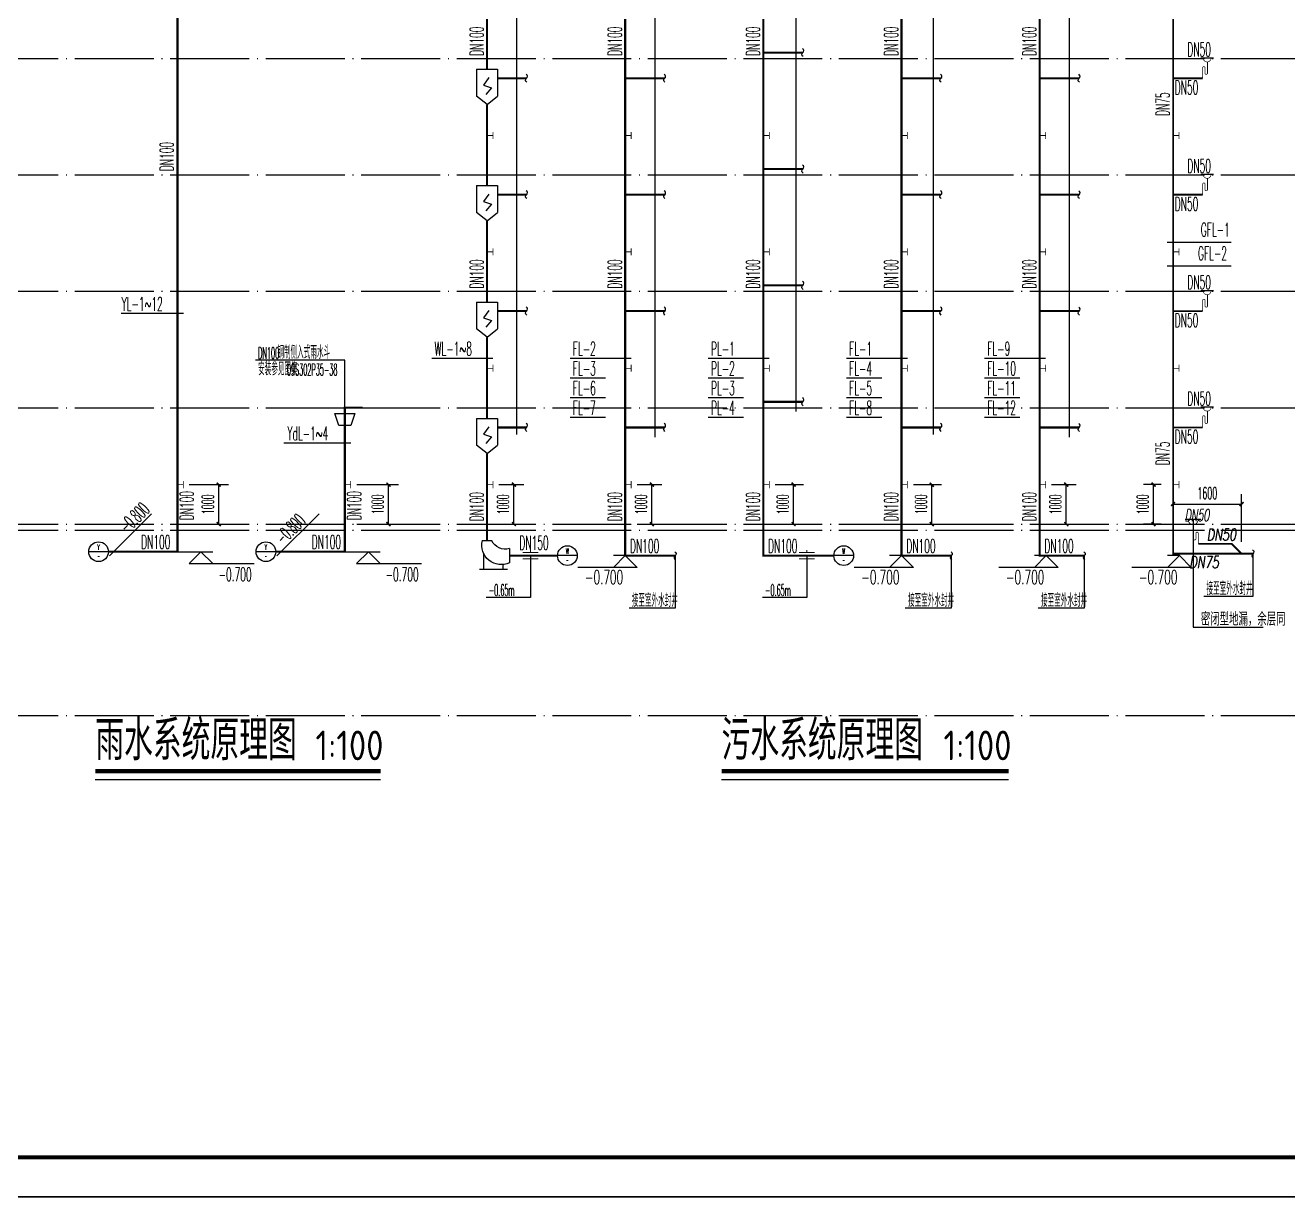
# Model space of a CAD drawing. Extents: x 27938 to 1507990, y 110129 to 923079.
# Drawn here: x 1232843 to 1264829, y 644286 to 673981 of the extents above; entities that cross this region are included whole.
import ezdxf
from ezdxf.enums import TextEntityAlignment as Align

# ---------------------------------------------------------------- set-up
doc = ezdxf.new("R2010")
doc.units = 0
doc.header["$LTSCALE"] = 1000
doc.header["$MEASUREMENT"] = 0
doc.linetypes.add('DOTE', pattern=[2.42, 2, -0.2, 0.02, -0.2])
for name, color, linetype in [('-TEXT', 3, 'Continuous'), ('DIM_SYMB', 3, 'Continuous'), ('DIM_废水', 31, 'Continuous'), ('DIM_污水', 2, 'Continuous'), ('DIM_消防', 3, 'Continuous'), ('DIM_管井排水', 5, 'Continuous'), ('DIM_阳台', 3, 'Continuous'), ('DIM_雨水', 4, 'Continuous'), ('EQUIP_污水', 7, 'Continuous'), ('EQUIP_管井排水', 7, 'Continuous'), ('PIPE-废水', 31, 'TG_F'), ('PIPE-污水', 2, 'W'), ('PIPE-管井排水', 210, 'GF'), ('PIPE-雨水', 4, 'TG_Y'), ('PIPE-餐饮排水', 41, 'P'), ('TEXT_污水', 7, 'Continuous'), ('TWT', 7, 'Continuous'), ('TWT_DIM', 3, 'Continuous'), ('TWT_ELEV', 3, 'Continuous'), ('TWT_LEAD', 3, 'Continuous'), ('TWT_TITLE', 7, 'Continuous'), ('VALVE_污水', 7, 'Continuous'), ('VPIPE_DIM', 3, 'Continuous'), ('WELL_污水', 2, 'Continuous'), ('WELL_雨水', 4, 'Continuous'), ('图框', 140, 'Continuous'), ('污水', 3, 'Continuous')]:
    doc.layers.add(name, color=color, linetype=linetype)
doc.styles.add('_TCH_DIM_T3', font='SIMPLEX.shx', dxfattribs={"width": 0.494118, "bigfont": 'GBCBIG.shx'})
doc.styles.add('_TWT_DIM_ELE', font='SIMPLEX.shx', dxfattribs={"width": 0.7, "oblique": 9, "height": 3, "bigfont": 'aadri.shx'})
doc.styles.add('_TWT_SERIAL', font='SIMPLEX', dxfattribs={"width": 0.8, "height": 3.5, "bigfont": 'HZTXT'})
doc.styles.add('ASC', font='simplex.shx', dxfattribs={"width": 0.75, "bigfont": 'aadri.shx'})
doc.styles.add('DIM_FONT_T3', font='SIMPLEX', dxfattribs={"width": 0.705882, "bigfont": 'GBCBIG'})
doc.styles.add('HZ', font='txt', dxfattribs={"bigfont": 'hztxt'})
doc.styles.add('HZTXT2', font='simplex.shx', dxfattribs={"width": 0.8, "bigfont": 'aadri.shx'})
doc.styles.get("Standard").update_dxf_attribs({"font": 'gbenor.shx', "bigfont": 'gbcbig.shx'})
doc.styles.add('TG_LINETYPE', font='SIMPLEX', dxfattribs={"width": 0.8, "height": 3, "bigfont": 'HZTXT'})
doc.linetypes.add('GF', pattern='A,3,-0.2,["GF",Standard,S=0.25,R=0,X=-0.1,Y=-0.115],-0.35', length=3.55)
doc.linetypes.add('P', pattern='A,3,-0.2,["P",Standard,S=0.25,R=0,X=-0.1,Y=-0.115],-0.2', length=3.4)
doc.linetypes.add('TG_F', pattern='A,2,-0.3,["F",TG_LINETYPE,S=0.1,R=0,X=-0.23,Y=-0.15],0', length=2.3)
doc.linetypes.add('TG_Y', pattern='A,2,-0.229,["Y",TG_LINETYPE,S=0.1,R=0,X=-0.229,Y=-0.15],0', length=2.229)
doc.linetypes.add('W', pattern='A,3,-0.2,["W",Standard,S=0.25,R=0,X=-0.1,Y=-0.115],-0.2', length=3.4)
doc.dimstyles.new('_TWT_ARCH&&100', dxfattribs={"dimtxt": 297.5, "dimasz": 100, "dimexe": 250, "dimexo": 300, "dimgap": 126.25, "dimtad": 1, "dimdec": 0, "dimzin": 0, "dimdsep": 46, "dimtxsty": '_TCH_DIM_T3', "dimblk": 'ARCHTICK', "dimcen": 0.09, "dimclrt": 7, "dimazin": 2, "dimtfac": 1, "dimtdec": 0, "dimtix": 1, "dimtmove": 2, "dimatfit": 3, "dimfxl": 1, "dimtolj": 1, "dimtzin": 0, "dimarcsym": 0})

# ---------------------------------------------------------------- blocks, each defined once
blk = doc.blocks.new('$ATTACHMENT$00000066')
blk.add_line((-212, 500), (188, 500))
at = {"const_width": 20}
blk.add_lwpolyline([(-134, 500, 1.067664), (116, 500)], format="xyb", dxfattribs=at)
at = {"const_width": 30}
blk.add_lwpolyline([(0, 367), (0, 0)], dxfattribs=at)
at = {"style": 'HZ', "width": 0.7, "flags": 1}
for tag in ['UNIT', 'WHAT', 'SPEC']:
    blk.add_attdef(tag, (0, 0), '', height=0.001, dxfattribs=at)
blk = doc.blocks.new('$TWTSYS$00000187')
blk.add_circle((0, 0, 0), 0.5)
blk = doc.blocks.new('A$C26D9763E')
at = {"layer": '污水'}
for p, q in [((-220, 744), (220, 744)), ((-220, 744), (-220, 179)), ((35, 567), (-75, 410)), ((220, 744), (220, 179)), ((-75, 410), (92, 352)), ((92, 352), (-27, 213)), ((0, 0), (-220, 179)), ((0, 0), (220, 179))]:
    blk.add_line(p, q, dxfattribs=at)
blk = doc.blocks.new('$VALVE_U$00000019')
blk.add_blockref('A$C26D9763E', (20, -488))
blk = doc.blocks.new('$TwtSys$00000132')
at = {"elevation": 0}
blk.add_lwpolyline([(7, -101, -0.575183), (0, 0, 0.604745), (-11, 101, 16.924828)], format="xyb", dxfattribs=at)
blk = doc.blocks.new('zd')
at = {"layer": '污水'}
for p, q in [((-4464330, -2109605), (-4464230, -2109605)), ((-4464517, -2109687), (-4464517, -2109837)), ((-4464450, -2109908), (-4464450, -2109857)), ((-4464246, -2109908), (-4464246, -2109745)), ((-4464495, -2109908), (-4464202, -2109908))]:
    blk.add_line(p, q, dxfattribs=at)
for centre, radius, start, end in [((-4464472, -2109537), 157, 253.3029, 334.5395), ((-4464429, -2109653), 204, 244.2903, 13.8319)]:
    blk.add_arc(centre, radius, start, end, dxfattribs=at)
blk = doc.blocks.new('$VALVE_U$00000020')
at = {"xscale": 2, "yscale": 2, "zscale": 2}
blk.add_blockref('zd', (8928719, 4219513), dxfattribs=at)
blk = doc.blocks.new('$VALVE$00000553')
at = {"const_width": 30}
for points in [[(0, 100), (-250, 100), (-250, 100)], [(0, 100), (0, 175)], [(0, 100), (250, 100), (250, 100)], [(-250, -100), (-250, -100), (0, -100)], [(250, -100), (250, -100), (0, -100)], [(0, -175), (0, -100)]]:
    blk.add_lwpolyline(points, dxfattribs=at)
blk = doc.blocks.new('_ArchTick')
at = {"color": 0, "linetype": 'ByBlock', "const_width": 0.4}
blk.add_lwpolyline([(-0.5, -0.5), (0.5, 0.5)], dxfattribs=at)
blk = doc.blocks.new('*D1169')
at = {"layer": 'Defpoints', "color": 0}
for p in [(1263659.626, 661844.62), (1261924.167, 660585.856), (1263659.626, 660585.856)]:
    blk.add_point(p, dxfattribs=at)
at = {"layer": 'DIM_管井排水', "color": 0, "lineweight": -2}
for p, q in [((1261924.167, 660885.856), (1261924.167, 662094.62)), ((1261924.167, 661844.62), (1263659.626, 661844.62)), ((1263659.626, 660885.856), (1263659.626, 662094.62))]:
    blk.add_line(p, q, dxfattribs=at)
at = {"layer": 'DIM_管井排水', "color": 0, "lineweight": -2, "xscale": 100, "yscale": 100, "zscale": 100, "rotation": 180}
blk.add_blockref('_ArchTick', (1261924.167, 661844.62), dxfattribs=at)
at = {"layer": 'DIM_管井排水', "color": 0, "lineweight": -2, "xscale": 100, "yscale": 100, "zscale": 100}
blk.add_blockref('_ArchTick', (1263659.626, 661844.62), dxfattribs=at)
at = {"layer": 'DIM_管井排水', "color": 7, "insert": (1262791.8965, 662119.62), "char_height": 297.5, "attachment_point": 5, "style": '_TCH_DIM_T3'}
blk.add_mtext('\\A1;1600', dxfattribs=at)
blk = doc.blocks.new('*D1171')
at = {"layer": 'Defpoints', "color": 0}
for p in [(1258544, 662336), (1259219, 662336), (1258544, 661336)]:
    blk.add_point(p, dxfattribs=at)
at = {"layer": 'TWT_DIM', "color": 0, "lineweight": -2}
for p, q in [((1258844, 662336), (1259469, 662336)), ((1259219, 661336), (1259219, 662336)), ((1258844, 661336), (1259469, 661336))]:
    blk.add_line(p, q, dxfattribs=at)
at = {"layer": 'TWT_DIM', "color": 0, "lineweight": -2, "xscale": 100, "yscale": 100, "zscale": 100}
for p, rotation in [((1259219, 662336), 90), ((1259219, 661336), 270)]:
    blk.add_blockref('_ArchTick', p, dxfattribs=dict(at, rotation=rotation))
at = {"layer": 'TWT_DIM', "color": 7, "insert": (1258944, 661836), "char_height": 297.5, "attachment_point": 5, "rotation": 90, "style": '_TCH_DIM_T3'}
blk.add_mtext('\\A1;1000', dxfattribs=at)
blk = doc.blocks.new('*D1173')
at = {"layer": 'Defpoints', "color": 0}
for p in [(1261429, 662336), (1261924, 662336), (1261924, 661336)]:
    blk.add_point(p, dxfattribs=at)
at = {"layer": 'TWT_DIM', "color": 0, "lineweight": -2}
for p, q in [((1261624, 662336), (1261179, 662336)), ((1261429, 661336), (1261429, 662336)), ((1261624, 661336), (1261179, 661336))]:
    blk.add_line(p, q, dxfattribs=at)
at = {"layer": 'TWT_DIM', "color": 0, "lineweight": -2, "xscale": 100, "yscale": 100, "zscale": 100}
for p, rotation in [((1261429, 662336), 90), ((1261429, 661336), 270)]:
    blk.add_blockref('_ArchTick', p, dxfattribs=dict(at, rotation=rotation))
at = {"layer": 'TWT_DIM', "color": 7, "insert": (1261154, 661836), "char_height": 297.5, "attachment_point": 5, "rotation": 90, "style": '_TCH_DIM_T3'}
blk.add_mtext('\\A1;1000', dxfattribs=at)
blk = doc.blocks.new('*D1174')
at = {"layer": 'Defpoints', "color": 0}
for p in [(1255044, 662336), (1255810, 662336), (1255044, 661336)]:
    blk.add_point(p, dxfattribs=at)
at = {"layer": 'TWT_DIM', "color": 0, "lineweight": -2}
for p, q in [((1255344, 662336), (1256060, 662336)), ((1255810, 661336), (1255810, 662336)), ((1255344, 661336), (1256060, 661336))]:
    blk.add_line(p, q, dxfattribs=at)
at = {"layer": 'TWT_DIM', "color": 0, "lineweight": -2, "xscale": 100, "yscale": 100, "zscale": 100}
for p, rotation in [((1255810, 662336), 90), ((1255810, 661336), 270)]:
    blk.add_blockref('_ArchTick', p, dxfattribs=dict(at, rotation=rotation))
at = {"layer": 'TWT_DIM', "color": 7, "insert": (1255535, 661836), "char_height": 297.5, "attachment_point": 5, "rotation": 90, "style": '_TCH_DIM_T3'}
blk.add_mtext('\\A1;1000', dxfattribs=at)
blk = doc.blocks.new('*D1175')
at = {"layer": 'Defpoints', "color": 0}
for p in [(1251544, 662336), (1252310, 662336), (1251544, 661336)]:
    blk.add_point(p, dxfattribs=at)
at = {"layer": 'TWT_DIM', "color": 0, "lineweight": -2}
for p, q in [((1251844, 662336), (1252560, 662336)), ((1252310, 661336), (1252310, 662336)), ((1251844, 661336), (1252560, 661336))]:
    blk.add_line(p, q, dxfattribs=at)
at = {"layer": 'TWT_DIM', "color": 0, "lineweight": -2, "xscale": 100, "yscale": 100, "zscale": 100}
for p, rotation in [((1252310, 662336), 90), ((1252310, 661336), 270)]:
    blk.add_blockref('_ArchTick', p, dxfattribs=dict(at, rotation=rotation))
at = {"layer": 'TWT_DIM', "color": 7, "insert": (1252035, 661836), "char_height": 297.5, "attachment_point": 5, "rotation": 90, "style": '_TCH_DIM_T3'}
blk.add_mtext('\\A1;1000', dxfattribs=at)
blk = doc.blocks.new('*D1176')
at = {"layer": 'Defpoints', "color": 0}
for p in [(1248044, 662336), (1248719, 662336), (1248044, 661336)]:
    blk.add_point(p, dxfattribs=at)
at = {"layer": 'TWT_DIM', "color": 0, "lineweight": -2}
for p, q in [((1248344, 662336), (1248969, 662336)), ((1248719, 661336), (1248719, 662336)), ((1248344, 661336), (1248969, 661336))]:
    blk.add_line(p, q, dxfattribs=at)
at = {"layer": 'TWT_DIM', "color": 0, "lineweight": -2, "xscale": 100, "yscale": 100, "zscale": 100}
for p, rotation in [((1248719, 662336), 90), ((1248719, 661336), 270)]:
    blk.add_blockref('_ArchTick', p, dxfattribs=dict(at, rotation=rotation))
at = {"layer": 'TWT_DIM', "color": 7, "insert": (1248444, 661836), "char_height": 297.5, "attachment_point": 5, "rotation": 90, "style": '_TCH_DIM_T3'}
blk.add_mtext('\\A1;1000', dxfattribs=at)
blk = doc.blocks.new('*D1177')
at = {"layer": 'Defpoints', "color": 0}
for p in [(1244544, 662336), (1245225, 662336), (1244544, 661336)]:
    blk.add_point(p, dxfattribs=at)
at = {"layer": 'TWT_DIM', "color": 0, "lineweight": -2}
for p, q in [((1244844, 662336), (1245475, 662336)), ((1245225, 661336), (1245225, 662336)), ((1244844, 661336), (1245475, 661336))]:
    blk.add_line(p, q, dxfattribs=at)
at = {"layer": 'TWT_DIM', "color": 0, "lineweight": -2, "xscale": 100, "yscale": 100, "zscale": 100}
for p, rotation in [((1245225, 662336), 90), ((1245225, 661336), 270)]:
    blk.add_blockref('_ArchTick', p, dxfattribs=dict(at, rotation=rotation))
at = {"layer": 'TWT_DIM', "color": 7, "insert": (1244950, 661836), "char_height": 297.5, "attachment_point": 5, "rotation": 90, "style": '_TCH_DIM_T3'}
blk.add_mtext('\\A1;1000', dxfattribs=at)
blk = doc.blocks.new('*D1180')
at = {"layer": 'Defpoints', "color": 0}
for p in [(1240941, 662336), (1242046, 662336), (1240941, 661336)]:
    blk.add_point(p, dxfattribs=at)
at = {"layer": 'TWT_DIM', "color": 0, "lineweight": -2}
for p, q in [((1241241, 662336), (1242296, 662336)), ((1242046, 661336), (1242046, 662336)), ((1241241, 661336), (1242296, 661336))]:
    blk.add_line(p, q, dxfattribs=at)
at = {"layer": 'TWT_DIM', "color": 0, "lineweight": -2, "xscale": 100, "yscale": 100, "zscale": 100}
for p, rotation in [((1242046, 662336), 90), ((1242046, 661336), 270)]:
    blk.add_blockref('_ArchTick', p, dxfattribs=dict(at, rotation=rotation))
at = {"layer": 'TWT_DIM', "color": 7, "insert": (1241771, 661836), "char_height": 297.5, "attachment_point": 5, "rotation": 90, "style": '_TCH_DIM_T3'}
blk.add_mtext('\\A1;1000', dxfattribs=at)
blk = doc.blocks.new('*D1181')
at = {"layer": 'Defpoints', "color": 0}
for p in [(1236700, 662336), (1237744, 662336), (1236700, 661336)]:
    blk.add_point(p, dxfattribs=at)
at = {"layer": 'TWT_DIM', "color": 0, "lineweight": -2}
for p, q in [((1237000, 662336), (1237994, 662336)), ((1237744, 661336), (1237744, 662336)), ((1237000, 661336), (1237994, 661336))]:
    blk.add_line(p, q, dxfattribs=at)
at = {"layer": 'TWT_DIM', "color": 0, "lineweight": -2, "xscale": 100, "yscale": 100, "zscale": 100}
for p, rotation in [((1237744, 662336), 90), ((1237744, 661336), 270)]:
    blk.add_blockref('_ArchTick', p, dxfattribs=dict(at, rotation=rotation))
at = {"layer": 'TWT_DIM', "color": 7, "insert": (1237469, 661836), "char_height": 297.5, "attachment_point": 5, "rotation": 90, "style": '_TCH_DIM_T3'}
blk.add_mtext('\\A1;1000', dxfattribs=at)
blk = doc.blocks.new('$ATTACHMENT$00000073')
at = {"const_width": 20}
for points in [[(0, 0), (150, 0)], [(150, 90), (150, -90)]]:
    blk.add_lwpolyline(points, dxfattribs=at)
blk = doc.blocks.new('$ATTACHMENT$00000055')
at = {"const_width": 30}
blk.add_lwpolyline([(0, 0), (0, 456, 0.75), (-100, 456), (-100, 202, -0.75), (-200, 202), (-200, 540)], format="xyb", dxfattribs=at)

msp = doc.modelspace()

# ---------------------------------------------------------------- hatches: boundary and pattern name
at = {"layer": 'PIPE-废水'}
for points in [[(1248043.6, 660535.9), (1248016.1, 660535.9), (1248016.1, 660508.4)], [(1248043.6, 660535.9), (1248043.6, 660508.4), (1248016.1, 660508.4)], [(1255043.6, 660535.9), (1255016.1, 660535.9), (1255016.1, 660508.4)], [(1255043.6, 660535.9), (1255043.6, 660508.4), (1255016.1, 660508.4)], [(1258543.6, 660535.9), (1258543.6, 660508.4), (1258516.1, 660508.4)], [(1258543.6, 660535.9), (1258516.1, 660535.9), (1258516.1, 660508.4)]]:
    msp.add_hatch(color=256, dxfattribs=at).paths.add_polyline_path(points)
at = {"layer": 'PIPE-管井排水'}
for points in [[(1263409.6, 660835.9), (1263409.6, 660858.4), (1263418.9, 660858.4)], [(1263409.6, 660835.9), (1263425.5, 660851.8), (1263418.9, 660858.4)], [(1261924.2, 660585.9), (1261924.2, 660563.4), (1261901.7, 660563.4)], [(1261924.2, 660585.9), (1261901.7, 660585.9), (1261901.7, 660563.4)], [(1261924.2, 660585.9), (1261901.7, 660585.9), (1261901.7, 660563.4)], [(1261924.2, 660585.9), (1261924.2, 660563.4), (1261901.7, 660563.4)]]:
    msp.add_hatch(color=256, dxfattribs=at).paths.add_polyline_path(points)
at = {"layer": 'PIPE-雨水'}
for points in [[(1240940.6, 664285.9), (1240940.6, 664313.4), (1240913.1, 664313.4)], [(1240940.6, 664285.9), (1240913.1, 664285.9), (1240913.1, 664313.4)], [(1240940.6, 664285.9), (1240940.6, 664313.4), (1240913.1, 664313.4)], [(1240940.6, 664285.9), (1240913.1, 664285.9), (1240913.1, 664313.4)], [(1236700.4, 660635.9), (1236700.4, 660608.4), (1236727.9, 660608.4)], [(1236700.4, 660635.9), (1236727.9, 660635.9), (1236727.9, 660608.4)], [(1236700.4, 660635.9), (1236727.9, 660635.9), (1236727.9, 660608.4)], [(1236700.4, 660635.9), (1236700.4, 660608.4), (1236727.9, 660608.4)], [(1240940.6, 660635.9), (1240940.6, 660608.4), (1240968.1, 660608.4)], [(1240940.6, 660635.9), (1240968.1, 660635.9), (1240968.1, 660608.4)], [(1240940.6, 660635.9), (1240968.1, 660635.9), (1240968.1, 660608.4)], [(1240940.6, 660635.9), (1240940.6, 660608.4), (1240968.1, 660608.4)]]:
    msp.add_hatch(color=256, dxfattribs=at).paths.add_polyline_path(points)
at = {"layer": 'PIPE-餐饮排水'}
for points in [[(1251543.6, 660535.9), (1251516.1, 660535.9), (1251516.1, 660508.4)], [(1251543.6, 660535.9), (1251543.6, 660508.4), (1251516.1, 660508.4)]]:
    msp.add_hatch(color=256, dxfattribs=at).paths.add_polyline_path(points)

# ---------------------------------------------------------------- linework, layer by layer
at = {"layer": 'DIM_SYMB', "const_width": 105}
for points in [[(1234618.1, 655073.5), (1241847, 655073.5)], [(1250484.7, 655073.5), (1257758.3, 655073.5)]]:
    msp.add_lwpolyline(points, dxfattribs=at)
at = {"layer": 'DIM_SYMB'}
for points in [[(1234618.1, 654863.5), (1241847, 654863.5)], [(1250484.7, 654863.5), (1257758.3, 654863.5)]]:
    msp.add_lwpolyline(points, dxfattribs=at)
at = {"layer": 'DIM_废水'}
for p, q in [((1248193.6, 665536.3), (1246646.1, 665536.3)), ((1255193.6, 665536.3), (1253646.1, 665536.3)), ((1258693.6, 665536.3), (1257146.1, 665536.3)), ((1247543.6, 665036.3), (1246646.1, 665036.3)), ((1254543.6, 665036.3), (1253646.1, 665036.3)), ((1258043.6, 665036.3), (1257146.1, 665036.3)), ((1247543.6, 664536.3), (1246646.1, 664536.3)), ((1254543.6, 664536.3), (1253646.1, 664536.3)), ((1258043.6, 664536.3), (1257146.1, 664536.3)), ((1247543.6, 664036.3), (1246646.1, 664036.3)), ((1254543.6, 664036.3), (1253646.1, 664036.3)), ((1258043.6, 664036.3), (1257146.1, 664036.3))]:
    msp.add_line(p, q, dxfattribs=at)
at = {"layer": 'DIM_污水'}
for p, q in [((1244693.6, 665536.3), (1243146.1, 665536.3)), ((1251693.6, 665536.3), (1250146.1, 665536.3)), ((1251043.6, 665036.3), (1250146.1, 665036.3)), ((1251043.6, 664536.3), (1250146.1, 664536.3)), ((1251043.6, 664036.3), (1250146.1, 664036.3)), ((1246828.8, 660535.9), (1246328.8, 660535.9)), ((1253828.8, 660535.9), (1253328.8, 660535.9))]:
    msp.add_line(p, q, dxfattribs=at)
for centre in [(1246578.8, 660535.9), (1253578.8, 660535.9)]:
    msp.add_circle(centre, 250, dxfattribs=at)
at = {"layer": 'DIM_消防'}
for p, q in [((1236045.8, 661595.8), (1234979.8, 660529.8)), ((1240286, 661595.8), (1239220, 660529.8))]:
    msp.add_line(p, q, dxfattribs=at)
at = {"layer": 'DIM_管井排水'}
for p, q in [((1261774.2, 668483.8), (1263392.6, 668483.8)), ((1261774.2, 667883.8), (1263392.6, 667883.8))]:
    msp.add_line(p, q, dxfattribs=at)
at = {"layer": 'DIM_阳台'}
for p, q in [((1245644.3, 660535.9), (1245644.3, 659479.4)), ((1249305.8, 660535.9), (1249305.8, 659201)), ((1252644.3, 660535.9), (1252644.3, 659479.4)), ((1256305.8, 660535.9), (1256305.8, 659201)), ((1259673.6, 660535.9), (1259673.6, 659201)), ((1263945.1, 660585.9), (1263945.1, 659501)), ((1245644.3, 659479.4), (1244518.8, 659479.4)), ((1252644.3, 659479.4), (1251518.8, 659479.4)), ((1263945.1, 659501), (1262701.6, 659501)), ((1249305.8, 659201), (1248140.2, 659201)), ((1256305.8, 659201), (1255140.2, 659201)), ((1259673.6, 659201), (1258508, 659201))]:
    msp.add_line(p, q, dxfattribs=at)
at = {"layer": 'DIM_雨水'}
for p, q in [((1245300.7, 663610.3), (1245300.7, 692080.1)), ((1248799.9, 663542.8), (1248799.9, 692081.1)), ((1252371.5, 664188.2), (1252371.5, 692095.2)), ((1255858.6, 663603.1), (1255858.6, 692062.7)), ((1259299.9, 663542.8), (1259299.9, 692081.1)), ((1236850.4, 666671.8), (1235273.7, 666671.8)), ((1240940.6, 665489.5), (1238673.3, 665489.5)), ((1240940.6, 664285.9), (1240940.6, 665489.5)), ((1241090.6, 663389.2), (1239398.9, 663389.2)), ((1234950.4, 660635.9), (1234450.4, 660635.9)), ((1239190.6, 660635.9), (1238690.6, 660635.9))]:
    msp.add_line(p, q, dxfattribs=at)
for centre in [(1234700.4, 660635.9), (1238940.6, 660635.9)]:
    msp.add_circle(centre, 250, dxfattribs=at)
at = {"layer": 'PIPE-废水', "const_width": 55}
for points in [[(1248043.6, 672635.9), (1248043.6, 674135.9)], [(1255043.6, 672635.9), (1255043.6, 674135.9)], [(1258543.6, 672635.9), (1258543.6, 674135.9)], [(1248043.6, 672635.9), (1249043.6, 672635.9)], [(1248043.6, 671185.9), (1248043.6, 672635.9)], [(1255043.6, 672635.9), (1256043.6, 672635.9)], [(1255043.6, 671185.9), (1255043.6, 672635.9)], [(1258543.6, 672635.9), (1259543.6, 672635.9)], [(1258543.6, 671185.9), (1258543.6, 672635.9)], [(1248043.6, 669685.9), (1248043.6, 671185.9)], [(1255043.6, 669685.9), (1255043.6, 671185.9)], [(1258543.6, 669685.9), (1258543.6, 671185.9)], [(1248043.6, 669685.9), (1249043.6, 669685.9)], [(1248043.6, 668235.9), (1248043.6, 669685.9)], [(1255043.6, 669685.9), (1256043.6, 669685.9)], [(1255043.6, 668235.9), (1255043.6, 669685.9)], [(1258543.6, 669685.9), (1259543.6, 669685.9)], [(1258543.6, 668235.9), (1258543.6, 669685.9)], [(1248043.6, 666735.9), (1248043.6, 668235.9)], [(1255043.6, 666735.9), (1255043.6, 668235.9)], [(1258543.6, 666735.9), (1258543.6, 668235.9)], [(1248043.6, 666735.9), (1249043.6, 666735.9)], [(1248043.6, 665285.9), (1248043.6, 666735.9)], [(1255043.6, 666735.9), (1256043.6, 666735.9)], [(1255043.6, 665285.9), (1255043.6, 666735.9)], [(1258543.6, 666735.9), (1259543.6, 666735.9)], [(1258543.6, 665285.9), (1258543.6, 666735.9)], [(1248043.6, 663785.9), (1248043.6, 665285.9)], [(1255043.6, 663785.9), (1255043.6, 665285.9)], [(1258543.6, 663785.9), (1258543.6, 665285.9)], [(1248043.6, 663785.9), (1249043.6, 663785.9)], [(1248043.6, 662335.9), (1248043.6, 663785.9)], [(1255043.6, 663785.9), (1256043.6, 663785.9)], [(1255043.6, 662335.9), (1255043.6, 663785.9)], [(1258543.6, 663785.9), (1259543.6, 663785.9)], [(1258543.6, 662335.9), (1258543.6, 663785.9)], [(1248043.6, 660535.9), (1248043.6, 662335.9)], [(1255043.6, 660535.9), (1255043.6, 662335.9)], [(1258543.6, 660535.9), (1258543.6, 662335.9)], [(1248043.6, 660535.9), (1249305.8, 660535.9)], [(1255043.6, 660535.9), (1256305.8, 660535.9)], [(1258543.6, 660535.9), (1259673.6, 660535.9)]]:
    msp.add_lwpolyline(points, dxfattribs=at)
at = {"layer": 'PIPE-污水', "const_width": 55}
for points in [[(1244543.6, 672863.7), (1244543.6, 674135.9)], [(1244808.1, 672635.9), (1245543.6, 672635.9)], [(1244543.6, 671185.9), (1244543.6, 671971.2)], [(1244543.6, 669913.7), (1244543.6, 671185.9)], [(1244808.1, 669685.9), (1245543.6, 669685.9)], [(1244543.6, 668235.9), (1244543.6, 669021.2)], [(1244543.6, 666963.7), (1244543.6, 668235.9)], [(1244808.1, 666735.9), (1245543.6, 666735.9)], [(1244543.6, 665285.9), (1244543.6, 666071.2)], [(1244543.6, 664013.7), (1244543.6, 665285.9)], [(1244808.1, 663785.9), (1245543.6, 663785.9)], [(1244543.6, 662335.9), (1244543.6, 663121.2)], [(1244543.6, 660915), (1244543.6, 662335.9)], [(1245112.6, 660535.9), (1246328.8, 660535.9)]]:
    msp.add_lwpolyline(points, dxfattribs=at)
at = {"layer": 'PIPE-管井排水', "const_width": 45}
for points in [[(1261924.2, 672635.9), (1261924.2, 674135.9)], [(1261924.2, 672635.9), (1262674.2, 672635.9)], [(1261924.2, 671185.9), (1261924.2, 672635.9)], [(1261924.2, 669685.9), (1261924.2, 671185.9)], [(1261924.2, 669685.9), (1262674.2, 669685.9)], [(1261924.2, 668235.9), (1261924.2, 669685.9)], [(1261924.2, 666735.9), (1261924.2, 668235.9)], [(1261924.2, 666735.9), (1262674.2, 666735.9)], [(1261924.2, 665285.9), (1261924.2, 666735.9)], [(1261924.2, 663785.9), (1261924.2, 665285.9)], [(1261924.2, 663785.9), (1262674.2, 663785.9)], [(1261924.2, 662335.9), (1261924.2, 663785.9)], [(1261924.2, 660585.9), (1261924.2, 662335.9)], [(1262561.8, 660835.9), (1263409.6, 660835.9)], [(1261924.2, 660585.9), (1263659.6, 660585.9)], [(1263659.6, 660585.9), (1263945.3, 660585.9)]]:
    msp.add_lwpolyline(points, dxfattribs=at)
at = {"layer": 'PIPE-管井排水', "ltscale": 0.5, "const_width": 45}
msp.add_lwpolyline([(1263409.6, 660835.9), (1263659.6, 660585.9)], dxfattribs=at)
at = {"layer": 'PIPE-雨水', "const_width": 55}
for points in [[(1236700.4, 662335.9), (1236700.4, 693635.9)], [(1240940.6, 664285.9), (1241390.6, 664285.9)], [(1240940.6, 662335.9), (1240940.6, 664285.9)], [(1236700.4, 660635.9), (1236700.4, 662335.9)], [(1240940.6, 660635.9), (1240940.6, 662335.9)], [(1234950.4, 660635.9), (1236700.4, 660635.9)], [(1239190.6, 660635.9), (1240940.6, 660635.9)]]:
    msp.add_lwpolyline(points, dxfattribs=at)
at = {"layer": 'PIPE-餐饮排水', "const_width": 55}
for points in [[(1251543.6, 673285.9), (1251543.6, 674135.9)], [(1251543.6, 673285.9), (1252543.6, 673285.9)], [(1251543.6, 671185.9), (1251543.6, 673285.9)], [(1251543.6, 670335.9), (1251543.6, 671185.9)], [(1251543.6, 670335.9), (1252543.6, 670335.9)], [(1251543.6, 668235.9), (1251543.6, 670335.9)], [(1251543.6, 667385.9), (1251543.6, 668235.9)], [(1251543.6, 667385.9), (1252543.6, 667385.9)], [(1251543.6, 665285.9), (1251543.6, 667385.9)], [(1251543.6, 664435.9), (1251543.6, 665285.9)], [(1251543.6, 664435.9), (1252543.6, 664435.9)], [(1251543.6, 662335.9), (1251543.6, 664435.9)], [(1251543.6, 660535.9), (1251543.6, 662335.9)], [(1251543.6, 660535.9), (1253328.8, 660535.9)]]:
    msp.add_lwpolyline(points, dxfattribs=at)
at = {"layer": 'TWT', "color": 8, "linetype": 'DOTE'}
for p, q in [((1192957.9, 673135.9), (1279512, 673135.9)), ((1192957.9, 670185.9), (1279512, 670185.9)), ((1192957.9, 667235.9), (1279512, 667235.9)), ((1192957.9, 664285.9), (1279512, 664285.9)), ((1192957.9, 661335.9), (1279512, 661335.9)), ((1192957.9, 661185.9), (1279512, 661185.9)), ((1192957.9, 656485.9), (1279512, 656485.9))]:
    msp.add_line(p, q, dxfattribs=at)
at = {"layer": 'TWT_ELEV'}
for p, q in [((1236700.4, 660635.9), (1237595.7, 660635.9)), ((1237295.7, 660635.9), (1236995.7, 660335.9)), ((1237295.7, 660635.9), (1237595.7, 660335.9)), ((1240940.6, 660635.9), (1241835.9, 660635.9)), ((1241535.9, 660635.9), (1241235.9, 660335.9)), ((1241535.9, 660635.9), (1241835.9, 660335.9)), ((1248043.6, 660535.9), (1247743.6, 660235.9)), ((1248043.6, 660535.9), (1247743.6, 660535.9)), ((1248043.6, 660535.9), (1248343.6, 660235.9)), ((1255043.6, 660535.9), (1254743.6, 660235.9)), ((1255043.6, 660535.9), (1254743.6, 660535.9)), ((1255043.6, 660535.9), (1255343.6, 660235.9)), ((1258711.4, 660535.9), (1258411.4, 660235.9)), ((1258711.4, 660535.9), (1258411.4, 660535.9)), ((1258711.4, 660535.9), (1259011.4, 660235.9)), ((1262083.5, 660535.9), (1261783.5, 660235.9)), ((1262083.5, 660535.9), (1261783.5, 660535.9)), ((1262083.5, 660535.9), (1262383.5, 660235.9)), ((1236995.7, 660335.9), (1238645, 660335.9)), ((1241235.9, 660335.9), (1242885.2, 660335.9)), ((1248343.6, 660235.9), (1246842.2, 660235.9)), ((1255343.6, 660235.9), (1253842.2, 660235.9)), ((1259011.4, 660235.9), (1257510, 660235.9)), ((1262383.5, 660235.9), (1260882.2, 660235.9))]:
    msp.add_line(p, q, dxfattribs=at)
at = {"layer": 'TWT_LEAD'}
for p, q in [((1262432.6, 661448.7), (1262432.6, 658725)), ((1262432.6, 658725), (1264206, 658725))]:
    msp.add_line(p, q, dxfattribs=at)
at = {"layer": 'TWT_TITLE'}
msp.add_lwpolyline([(1189457.9, 644285.9), (1295189.9, 644285.9), (1295189.9, 703685.9), (1189457.9, 703685.9)], close=True, dxfattribs=at)
at = {"layer": 'TWT_TITLE', "const_width": 100}
msp.add_lwpolyline([(1191957.9, 645285.9), (1294189.9, 645285.9), (1294189.9, 702685.9), (1191957.9, 702685.9)], close=True, dxfattribs=at)
at = {"layer": 'VPIPE_DIM', "lineweight": -3, "elevation": 0}
msp.add_lwpolyline([(1241090.6, 663835.9), (1240790.6, 663835.9), (1240690.6, 664135.9), (1241190.6, 664135.9)], close=True, dxfattribs=at)
at = {"layer": '图框'}
msp.add_lwpolyline([(1189457.9, 703685.9), (1295189.9, 703685.9), (1295189.9, 644285.9), (1189457.9, 644285.9)], close=True, dxfattribs=at)
msp.add_lwpolyline([(1189457.9, 703685.9), (1295189.9, 703685.9), (1295189.9, 644285.9), (1189457.9, 644285.9)], close=True, dxfattribs=at)
at = {"layer": '图框', "const_width": 100}
msp.add_lwpolyline([(1294189.9, 645285.9), (1294189.9, 702685.9), (1191957.9, 702685.9), (1191957.9, 645285.9)], close=True, dxfattribs=at)

# ---------------------------------------------------------------- block references
at = {"layer": 'EQUIP_污水'}
for name, p in [('$TwtSys$00000132', (1252543.6, 673285.9)), ('$TwtSys$00000132', (1245543.6, 672635.9)), ('$TwtSys$00000132', (1249043.6, 672635.9)), ('$TwtSys$00000132', (1256043.6, 672635.9)), ('$TwtSys$00000132', (1259543.6, 672635.9)), ('$ATTACHMENT$00000073', (1244543.6, 671185.9)), ('$ATTACHMENT$00000073', (1248043.6, 671185.9)), ('$ATTACHMENT$00000073', (1251543.6, 671185.9)), ('$ATTACHMENT$00000073', (1255043.6, 671185.9)), ('$ATTACHMENT$00000073', (1258543.6, 671185.9)), ('$ATTACHMENT$00000073', (1261924.2, 671185.9)), ('$TwtSys$00000132', (1252543.6, 670335.9)), ('$TwtSys$00000132', (1245543.6, 669685.9)), ('$TwtSys$00000132', (1249043.6, 669685.9)), ('$TwtSys$00000132', (1256043.6, 669685.9)), ('$TwtSys$00000132', (1259543.6, 669685.9)), ('$ATTACHMENT$00000073', (1244543.6, 668235.9)), ('$ATTACHMENT$00000073', (1248043.6, 668235.9)), ('$ATTACHMENT$00000073', (1251543.6, 668235.9)), ('$ATTACHMENT$00000073', (1255043.6, 668235.9)), ('$ATTACHMENT$00000073', (1258543.6, 668235.9)), ('$ATTACHMENT$00000073', (1261924.2, 668235.9)), ('$TwtSys$00000132', (1252543.6, 667385.9)), ('$TwtSys$00000132', (1245543.6, 666735.9)), ('$TwtSys$00000132', (1249043.6, 666735.9)), ('$TwtSys$00000132', (1256043.6, 666735.9)), ('$TwtSys$00000132', (1259543.6, 666735.9)), ('$ATTACHMENT$00000073', (1244543.6, 665285.9)), ('$ATTACHMENT$00000073', (1248043.6, 665285.9)), ('$ATTACHMENT$00000073', (1251543.6, 665285.9)), ('$ATTACHMENT$00000073', (1255043.6, 665285.9)), ('$ATTACHMENT$00000073', (1258543.6, 665285.9)), ('$ATTACHMENT$00000073', (1261924.2, 665285.9)), ('$TwtSys$00000132', (1252543.6, 664435.9)), ('$TwtSys$00000132', (1245543.6, 663785.9)), ('$TwtSys$00000132', (1249043.6, 663785.9)), ('$TwtSys$00000132', (1256043.6, 663785.9)), ('$TwtSys$00000132', (1259543.6, 663785.9)), ('$ATTACHMENT$00000073', (1236700.4, 662335.9)), ('$ATTACHMENT$00000073', (1240940.6, 662335.9)), ('$ATTACHMENT$00000073', (1244543.6, 662335.9)), ('$ATTACHMENT$00000073', (1248043.6, 662335.9)), ('$ATTACHMENT$00000073', (1251543.6, 662335.9)), ('$ATTACHMENT$00000073', (1255043.6, 662335.9)), ('$ATTACHMENT$00000073', (1258543.6, 662335.9)), ('$ATTACHMENT$00000073', (1261924.2, 662335.9)), ('$ATTACHMENT$00000066', (1262441.8, 660956.9))]:
    msp.add_blockref(name, p, dxfattribs=at)
for name, p, xscale, yscale, zscale in [('$ATTACHMENT$00000066', (1262794.2, 672756.9), 0.8, 0.8, 0.8), ('$ATTACHMENT$00000066', (1262794.2, 669806.9), 0.8, 0.8, 0.8), ('$ATTACHMENT$00000066', (1262794.2, 666856.9), 0.8, 0.8, 0.8), ('$ATTACHMENT$00000066', (1262794.2, 663906.9), 0.8, 0.8, 0.8), ('$ATTACHMENT$00000055', (1262561.8, 660835.9), 0.6, 0.6, 0.6)]:
    msp.add_blockref(name, p, dxfattribs=dict(at, xscale=xscale, yscale=yscale, zscale=zscale))
at = {"layer": 'EQUIP_污水', "xscale": 0.6, "yscale": -0.6, "zscale": 0.6, "rotation": 180}
for p in [(1262674.2, 672635.9), (1262674.2, 669685.9), (1262674.2, 666735.9), (1262674.2, 663785.9)]:
    msp.add_blockref('$ATTACHMENT$00000055', p, dxfattribs=at)
at = {"layer": 'EQUIP_污水', "rotation": 180.0000000001}
for p in [(1249305.8, 660535.9), (1256305.8, 660535.9), (1259673.6, 660535.9)]:
    msp.add_blockref('$TwtSys$00000132', p, dxfattribs=at)
at = {"layer": 'EQUIP_管井排水', "rotation": 180}
msp.add_blockref('$TwtSys$00000132', (1263945.3, 660585.9), dxfattribs=at)
at = {"layer": 'VALVE_污水', "xscale": 1.2, "yscale": 1.2, "zscale": 1.2}
for p in [(1244519.8, 672557), (1244519.8, 669607), (1244519.8, 666657), (1244519.8, 663707)]:
    msp.add_blockref('$VALVE_U$00000019', p, dxfattribs=at)
at = {"layer": 'VALVE_污水'}
for name, p, xscale, yscale, zscale, rotation in [('$VALVE_U$00000020', (1244733.9, 660550.7), 1.2, -1.2, 1.2, 180), ('$VALVE$00000553', (1245644.3, 660535.9), 0.8, -0.8, 0.8, 180), ('$VALVE$00000553', (1252644.3, 660535.9), 0.8, -0.8, 0.8, 180.0000000001393)]:
    msp.add_blockref(name, p, dxfattribs=dict(at, xscale=xscale, yscale=yscale, zscale=zscale, rotation=rotation))
at = {"layer": 'WELL_污水', "xscale": 500, "yscale": 500, "zscale": 500}
for p in [(1246578.8, 660535.9), (1253578.8, 660535.9)]:
    msp.add_blockref('$TWTSYS$00000187', p, dxfattribs=at)
at = {"layer": 'WELL_雨水', "xscale": 500, "yscale": 500, "zscale": 500}
for p in [(1234700.4, 660635.9), (1238940.6, 660635.9)]:
    msp.add_blockref('$TWTSYS$00000187', p, dxfattribs=at)

# ---------------------------------------------------------------- texts
at = {"layer": '-TEXT', "color": 7, "style": 'ASC', "oblique": 9, "width": 0.58}
msp.add_text('DN50', height=300, dxfattribs=at).set_placement((1262529.1, 661561.3), align=Align.MIDDLE)
at = {"style": 'HZ', "text_generation_flag": 4, "width": 0.7, "flags": 1}
for tag, s in [('WHAT', '圆形地漏'), ('SPEC', 'DN50'), ('UNIT', '套')]:
    msp.add_attdef(tag, (1262794.2, 663906.9), s, height=0.001, rotation=180, dxfattribs=at)
at = {"layer": 'DIM_SYMB', "color": 7}
for s, height, p in [('雨水系统原理图', 1012.77, (1234618.1, 655350.5)), ('污水系统原理图', 1012.77, (1250484.7, 655350.5)), ('1:100', 750, (1240196.5, 655350.5)), ('1:100', 750, (1256107.8, 655350.5))]:
    msp.add_text(s, height=height, dxfattribs=at).set_placement(p)
at = {"layer": 'DIM_废水', "color": 7, "style": '_TWT_SERIAL', "width": 0.48}
for s, p in [('FL-2', (1246716.1, 665606.3)), ('FL-1', (1253716.1, 665606.3)), ('FL-9', (1257216.1, 665606.3)), ('FL-3', (1246716.1, 665106.3)), ('FL-4', (1253716.1, 665106.3)), ('FL-10', (1257216.1, 665106.3)), ('FL-6', (1246716.1, 664606.3)), ('FL-5', (1253716.1, 664606.3)), ('FL-11', (1257216.1, 664606.3)), ('FL-7', (1246716.1, 664106.3)), ('FL-8', (1253716.1, 664106.3)), ('FL-12', (1257216.1, 664106.3))]:
    msp.add_text(s, height=350, dxfattribs=at).set_placement(p)
at = {"layer": 'DIM_污水', "color": 7, "style": '_TWT_SERIAL', "width": 0.48}
for p in [(1244456.6, 673205.2), (1247956.6, 673205.2), (1251456.6, 673205.2), (1254956.6, 673205.2), (1258456.6, 673205.2), (1244456.6, 667305.2), (1247956.6, 667305.2), (1251456.6, 667305.2), (1254956.6, 667305.2), (1258456.6, 667305.2), (1244456.6, 661405.2), (1247956.6, 661405.2), (1251456.6, 661405.2), (1254956.6, 661405.2), (1258456.6, 661405.2)]:
    msp.add_text('DN100', height=350, rotation=90, dxfattribs=at).set_placement(p)
for s, p in [('WL-1~8', (1243216.1, 665606.3)), ('PL-1', (1250216.1, 665606.3)), ('PL-2', (1250216.1, 665106.3)), ('PL-3', (1250216.1, 664606.3)), ('PL-4', (1250216.1, 664106.3)), ('DN150', (1245361.6, 660686.3)), ('DN100', (1248164.7, 660604.1)), ('DN100', (1251664.7, 660604.1)), ('DN100', (1255164.7, 660604.1)), ('DN100', (1258664.7, 660604.1))]:
    msp.add_text(s, height=350, dxfattribs=at).set_placement(p)
at = {"layer": 'DIM_污水', "color": 7, "style": '_TWT_SERIAL'}
for s, height, width, p, p2 in [('W', 132, 0.6, (1246541.1, 660581.9), (1246616.5, 660581.9)), ('W', 132, 0.6, (1253541.1, 660581.9), (1253616.5, 660581.9)), ('-', 134.2, 0.466667, (1246552, 660355.9), (1246605.7, 660355.9)), ('-', 134.2, 0.466667, (1253552, 660355.9), (1253605.7, 660355.9))]:
    msp.add_text(s, height=height, dxfattribs=dict(at, width=width)).set_placement(p, p2, align=Align.FIT)
at = {"layer": 'DIM_消防', "color": 7, "style": '_TWT_SERIAL', "width": 0.48}
for p in [(1235431, 661080), (1239383.7, 660792.6)]:
    msp.add_text('-0.800', height=350, rotation=45, dxfattribs=at).set_placement(p)
at = {"layer": 'DIM_管井排水', "color": 7, "style": '_TWT_SERIAL', "width": 0.48}
for s, p in [('DN50', (1262285, 673189.3)), ('DN50', (1261967.3, 672226.4)), ('DN50', (1262285, 670239.3)), ('DN50', (1261967.3, 669276.4)), ('GFL-1', (1262626.6, 668623.8)), ('GFL-2', (1262554.6, 668023.8)), ('DN50', (1262285, 667289.3)), ('DN50', (1261967.3, 666326.4)), ('DN50', (1262285, 664339.3)), ('DN50', (1261967.3, 663376.4))]:
    msp.add_text(s, height=350, dxfattribs=at).set_placement(p)
for p in [(1261835, 671679.5), (1261835, 662829.5)]:
    msp.add_text('DN75', height=350, rotation=90, dxfattribs=at).set_placement(p)
at = {"layer": 'DIM_阳台', "color": 7, "style": '_TCH_DIM_T3'}
for s, height, width, p in [('接至室外水封井', 337.59, 0.494118, (1262771.6, 659536)), ('-0.65m', 297.5, 0.348789, (1244588.8, 659514.4)), ('接至室外水封井', 337.59, 0.494118, (1248210.2, 659236)), ('-0.65m', 297.5, 0.348789, (1251588.8, 659514.4)), ('接至室外水封井', 337.59, 0.494118, (1255210.2, 659236)), ('接至室外水封井', 337.59, 0.494118, (1258578, 659236))]:
    msp.add_text(s, height=height, dxfattribs=dict(at, width=width)).set_placement(p)
at = {"layer": 'DIM_雨水', "color": 7, "style": '_TWT_SERIAL', "width": 0.48}
for p in [(1236602.6, 670282.3), (1237110.1, 661432.3), (1241350.3, 661432.3)]:
    msp.add_text('DN100', height=350, rotation=90, dxfattribs=at).set_placement(p)
at = {"layer": 'DIM_雨水', "color": 7}
for s, height, style, width, p in [('YL-1~12', 350, '_TWT_SERIAL', 0.48, (1235284, 666741.8)), ('DN100', 297.5, '_TCH_DIM_T3', 0.348789, (1238743.3, 665524.5)), ('钢制侧入式雨水斗', 337.59, '_TCH_DIM_T3', 0.494118, (1239232.5, 665524.5)), ('安装参见图集', 337.59, '_TCH_DIM_T3', 0.494118, (1238743.3, 665104.5)), ('09S302P35-38', 297.5, '_TCH_DIM_T3', 0.348789, (1239471.9, 665104.5)), ('YdL-1~4', 350, '_TWT_SERIAL', 0.48, (1239484.9, 663459.2)), ('DN100', 350, '_TWT_SERIAL', 0.48, (1235780.4, 660707)), ('DN100', 350, '_TWT_SERIAL', 0.48, (1240103.4, 660707))]:
    msp.add_text(s, height=height, dxfattribs=dict(at, style=style, width=width)).set_placement(p)
at = {"layer": 'DIM_雨水', "color": 7, "style": '_TWT_SERIAL'}
for s, height, width, p, p2 in [('Y', 133.5, 0.6, (1234672.9, 660681.7), (1234733.9, 660681.7)), ('-', 134.2, 0.466667, (1234676.6, 660455.9), (1234730.2, 660455.9)), ('Y', 133.5, 0.6, (1238910.1, 660681.7), (1238971.1, 660681.7)), ('-', 134.2, 0.466667, (1238913.7, 660455.9), (1238967.4, 660455.9))]:
    msp.add_text(s, height=height, dxfattribs=dict(at, width=width)).set_placement(p, p2, align=Align.FIT)
at = {"layer": 'TEXT_污水', "color": 7, "style": 'HZTXT2', "oblique": 9, "width": 0.7}
for s, p in [('DN50', (1262775.2, 660919.2)), ('DN75', (1262333.8, 660220.4))]:
    msp.add_text(s, height=300, dxfattribs=at).set_placement(p)
at = {"layer": 'TWT_ELEV', "color": 7}
for style, width, p in [('_TWT_SERIAL', 0.48, (1237742, 659885.8)), ('_TWT_SERIAL', 0.48, (1241975.2, 659885.8)), ('_TWT_DIM_ELE', 0.56, (1247019.9, 659815.9)), ('_TWT_DIM_ELE', 0.56, (1254019.9, 659815.9)), ('_TWT_DIM_ELE', 0.56, (1257687.7, 659815.9)), ('_TWT_DIM_ELE', 0.56, (1261059.9, 659815.9))]:
    msp.add_text('-0.700', height=350, dxfattribs=dict(at, style=style, width=width)).set_placement(p)
at = {"layer": 'TWT_LEAD', "color": 7, "style": 'DIM_FONT_T3', "width": 0.705882}
msp.add_text('密闭型地漏，余层同', height=337.59, dxfattribs=at).set_placement((1262627.4, 658760))

# ---------------------------------------------------------------- dimensions: what is measured, and where the dimension line sits
at = {"layer": 'DIM_管井排水'}
dim = msp.add_aligned_dim(p1=(1261924.2, 660585.9), p2=(1263659.6, 660585.9), distance=1258.8, text='1600', dimstyle='_TWT_ARCH&&100', dxfattribs=at)
dim.commit()
dim.dimension.update_dxf_attribs({"geometry": '*D1169', "text_midpoint": (1262791.9, 662119.6)})
at = {"layer": 'TWT_DIM'}
for p1, p2, distance, picture, middle in [((1236700.4, 661335.9), (1236700.4, 662335.9), -1043.9, '*D1181', (1237469.3, 661835.9)), ((1240940.6, 661335.9), (1240940.6, 662335.9), -1105.9, '*D1180', (1241771.5, 661835.9)), ((1244543.6, 661335.9), (1244543.6, 662335.9), -681.1, '*D1177', (1244949.7, 661835.9)), ((1248043.6, 661335.9), (1248043.6, 662335.9), -675.6, '*D1176', (1248444.2, 661835.9)), ((1251543.6, 661335.9), (1251543.6, 662335.9), -766.1, '*D1175', (1252034.6, 661835.9)), ((1255043.6, 661335.9), (1255043.6, 662335.9), -766.1, '*D1174', (1255534.6, 661835.9)), ((1258543.6, 661335.9), (1258543.6, 662335.9), -675.6, '*D1171', (1258944.2, 661835.9)), ((1261924.2, 661335.9), (1261924.2, 662335.9), 495.2, '*D1173', (1261154, 661835.9))]:
    dim = msp.add_aligned_dim(p1=p1, p2=p2, distance=distance, dimstyle='_TWT_ARCH&&100', dxfattribs=at)
    dim.commit()
    dim.dimension.update_dxf_attribs({"geometry": picture, "text_midpoint": middle})

doc.saveas('drawing.dxf')
